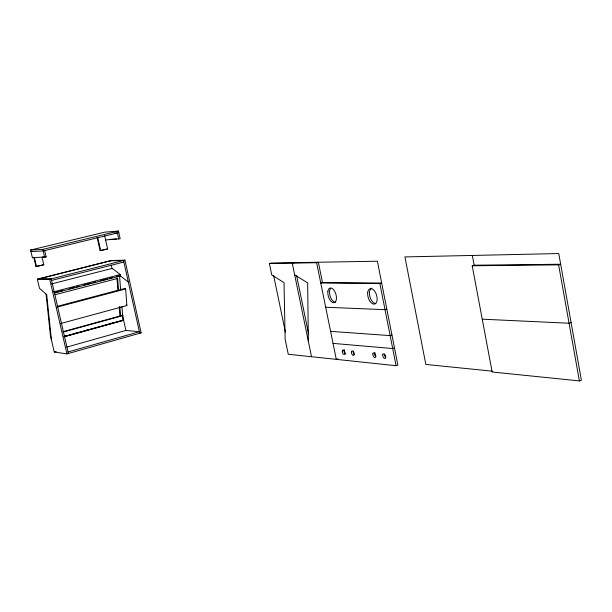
<?xml version="1.0" encoding="UTF-8"?>
<svg xmlns="http://www.w3.org/2000/svg" width="612" height="612" viewBox="0 0 612 612"><rect width="100%" height="100%" fill="white"/><g stroke="black" fill="none" stroke-linecap="round" stroke-linejoin="round"><path stroke-width="0.92" d="M472.212 265.784L558.618 264.866L560.661 264.239L474.162 265.21L472.212 265.784L492.163 372.004L579.396 380.916L581.4 380.19L558.756 253.559L404.93 256.918L425.83 364.438L492.17 371.155M571.095 322.555L569.068 323.235L482.241 319.181M396.086 365.716L397.869 365.127L377.375 261.209L271.04 263.061L269.379 263.512L271.759 274.941L284.022 282.652L285.146 339.247L288.267 354.256L396.086 365.716L379.868 283.57L320.757 283.004L322.478 282.514L381.681 283.042L379.868 283.57M394.488 347.96L392.69 348.542L333.035 343.386M337.985 358.816L336.286 359.359L316.626 262.716L269.379 263.512M391.94 335.047L390.142 335.613L330.595 331.367M386.822 309.114L385.017 309.664L325.683 307.247M68.054 351.946L139.398 331.727L125.911 330.449L66.792 347.088M46.696 294.647L46.068 294.104L50.421 335.491L54.246 351.984L66.945 353.904L141.12 332.844L124.932 260.154L111.101 260.521L37.355 279.164L39.482 288.328L46.696 294.647L51.446 339.928M54.246 351.984L56.22 351.663M64.199 336.393L66.035 335.881M75.184 333.349L77.013 332.844M86.17 330.304L87.998 329.799M109.051 323.962L112.715 322.952M64.107 336.531L123.318 320.122M64.359 336.562L123.601 320.145L125.911 330.449M64.13 336.784L122.431 320.627M62.791 331.765L122.63 315.302L123.341 320.374L122.691 316.106M63.64 331.903L122.966 315.578M316.626 262.716L318.362 262.242L322.478 282.514M293.951 262.663L292.253 263.129L311.523 356.727M60.45 323.603L126.868 305.549L125.659 288.948L124.97 288.413L57.176 306.375M56.901 307.186L125.659 288.948M55.179 294.716L117.619 278.46L118.575 290.616M53.405 291.886L120.304 274.551L120.411 275.958L128.306 281.971M55.485 292.368L58.232 291.656M60.06 291.182L62.806 290.471M69.21 288.803L74.695 287.38M76.531 286.906L79.269 286.194M83.844 285.008L91.165 283.111M92.993 282.629L95.74 281.918M100.314 280.732L107.635 278.835M109.464 278.361L112.21 277.649M116.785 276.456L119.531 275.744L120.61 289.568M54.46 293.087L120.411 275.958M51.439 283.945L112.203 268.393L120.304 274.551M37.355 279.164L49.717 279.256L124.932 260.154M51.569 280.449L123.869 262.035M39.336 278.804L110.313 260.857M105.616 239.935L120.166 238.749L118.46 231.084L104.744 232.155L30.6 250.04L32.382 257.721L33.844 257.369L35.978 266.564L43.789 264.744L42.121 257.537M97.132 237.433L100.108 250.66L107.635 248.916L104.66 235.658M35.978 266.564L43.789 264.744M100.108 250.66L107.635 248.916M32.382 257.721L46.145 256.902L44.691 250.606M118.797 232.614L43.192 250.974L30.96 251.578M30.6 250.04L42.832 249.398L118.46 231.084M114.574 233.172L117.389 232.958L118.751 239.093M110.084 239.399L116.502 238.986M33.844 257.369L34.364 257.346L36.498 266.557M42.519 257.04L46.145 256.902M109.724 260.873L123.525 260.505L139.727 333.234M38.816 278.797L51.209 278.881L68.406 353.491M123.004 320.099L123.601 320.145M139.238 332.66L141.12 332.844M294.686 274.926L307.668 282.882L308.333 341.251M117.619 278.46L116.938 277.947L117.902 290.119M126.179 304.998L126.868 305.549M42.832 249.398L44.645 257.269M49.717 279.256L66.945 353.904M111.269 265.141L112.103 268.867M97.713 237.395L100.689 250.637M273.61 275.423L285.422 332.232M296.568 275.385L308.662 334.198M472.326 255.449L474.162 265.21M558.618 264.866L579.396 380.916M119.837 306.52L120.572 315.868M119.241 306.979L119.983 316.343M121.956 306.727L122.63 315.302M375.707 303.621A8.017 4.361 73.2 0 1 369.816 296.407A8.017 4.361 73.2 0 1 371.867 288.168M335.361 302.259A7.627 3.947 73.7 0 1 330.319 296.675A7.627 3.947 73.7 0 1 330.526 288.413M385.705 357.576A2.479 1.331 71.4 0 1 384.55 354.272M375.791 356.605A2.448 1.3 71.6 0 1 374.98 352.527M354.31 354.501A2.387 1.239 71.9 0 1 353.2 351.326M345.826 353.973A2.356 1.209 72.1 0 1 344.25 352.168A2.356 1.209 72.1 0 1 344.327 349.674M367.72 292.345A8.025 4.353 73.2 0 0 373.909 304.156A8.025 4.353 73.2 0 0 375.546 292.62A8.025 4.353 73.2 0 0 367.72 292.345M327.864 291.534A7.635 3.94 73.7 0 0 333.624 302.764A7.635 3.94 73.7 0 0 334.948 291.779A7.635 3.94 73.7 0 0 327.864 291.534M382.775 354.845A2.479 1.331 71.5 0 0 384.703 358.54A2.479 1.331 71.5 0 0 385.223 355.082A2.479 1.331 71.5 0 0 382.775 354.845M372.884 353.904A2.456 1.3 71.6 0 0 374.781 357.561A2.456 1.3 71.6 0 0 375.278 354.141A2.456 1.3 71.6 0 0 372.884 353.904M351.472 351.869A2.387 1.232 72 0 0 353.3 355.427A2.387 1.232 72 0 0 353.744 352.091A2.387 1.232 72 0 0 351.472 351.869M342.315 350.997A2.356 1.209 72.1 0 0 344.105 354.516A2.356 1.209 72.1 0 0 344.525 351.219A2.356 1.209 72.1 0 0 342.315 350.997"/></g></svg>
